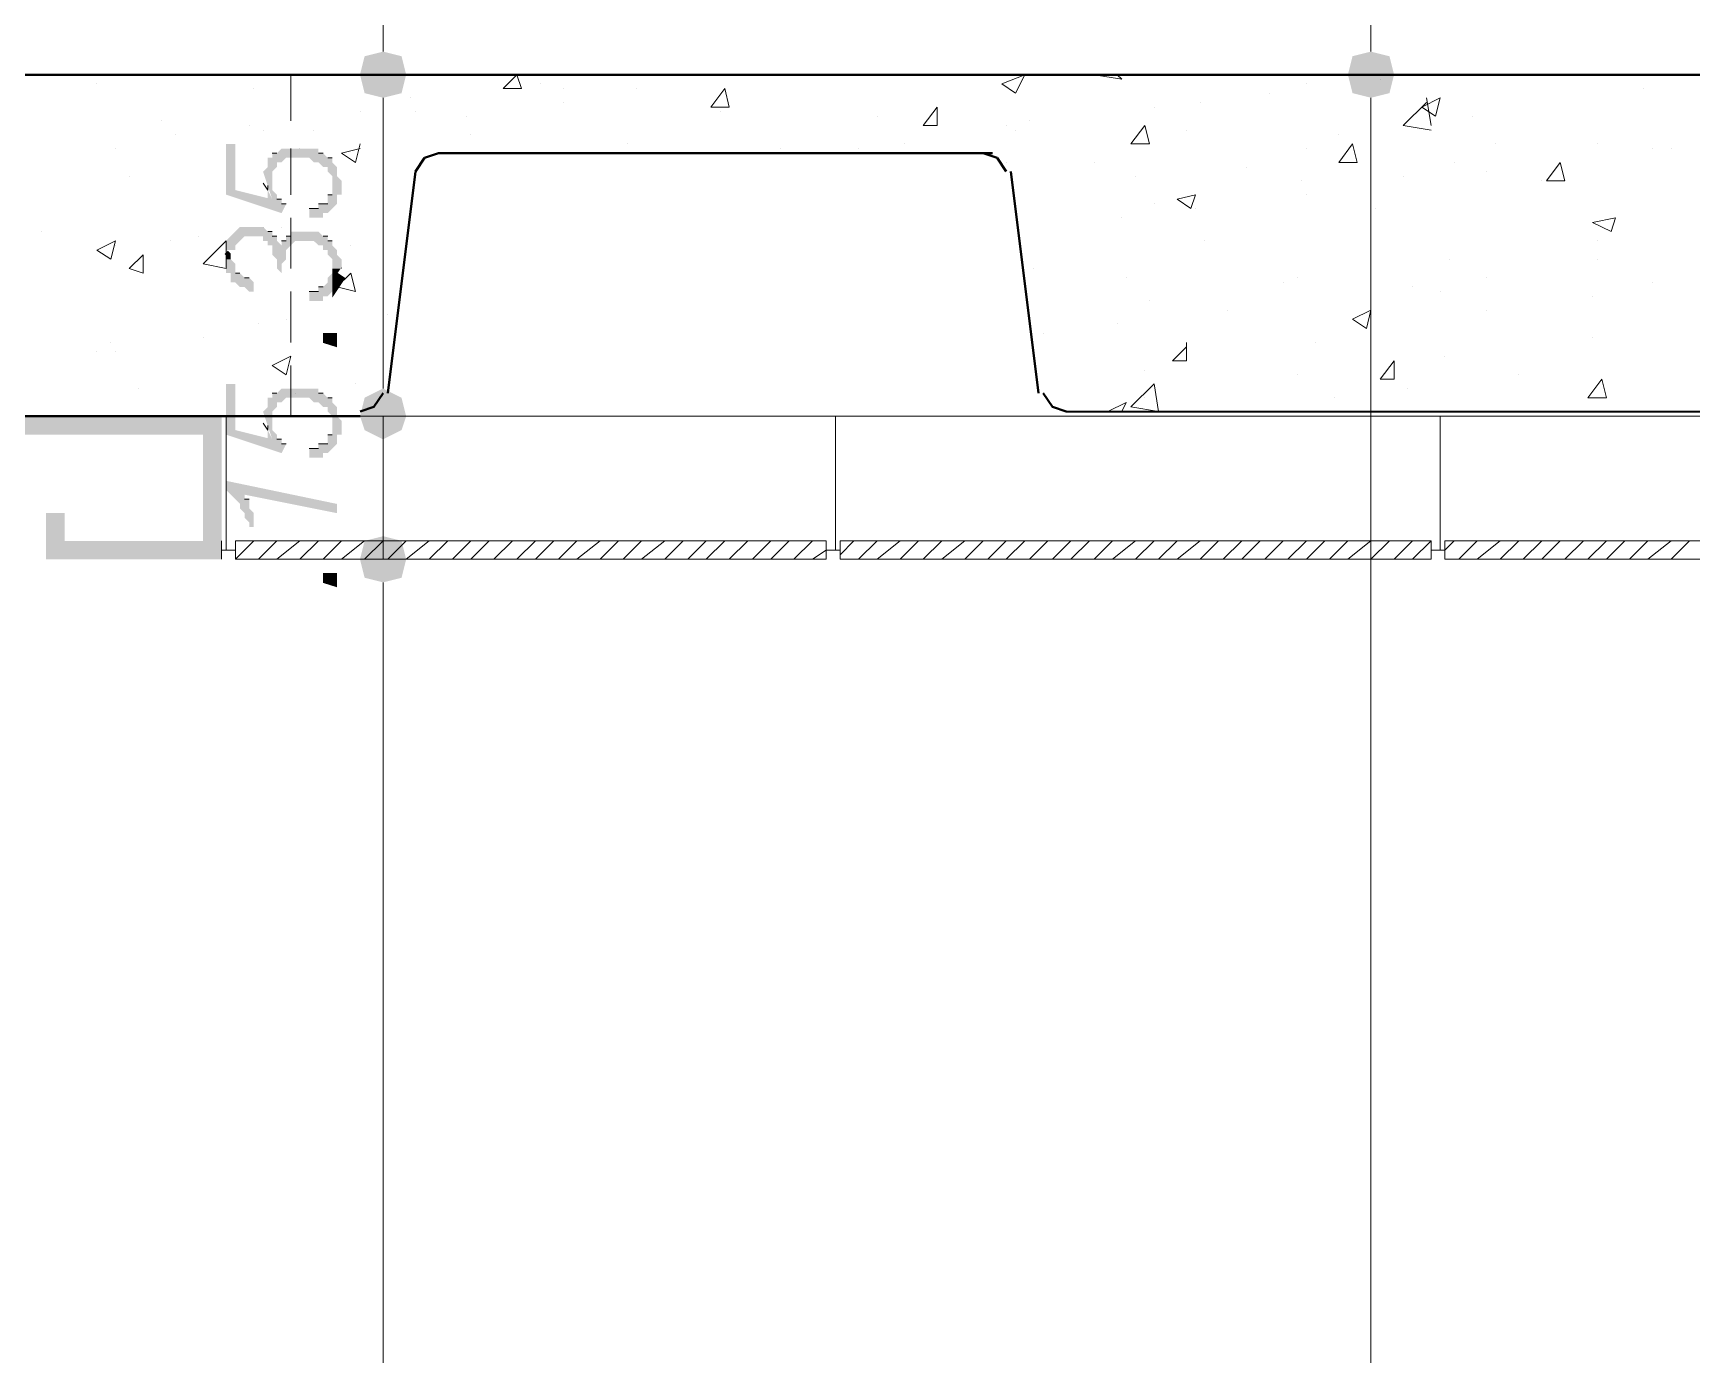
# Model space of a CAD drawing. Header units: millimetres. Extents: x 182 to 575, y -105 to 95.
# Drawn here: x 280.414 to 282.125, y 75.638 to 77.001 of the extents above; entities that cross this region are included whole.
import ezdxf

# ---------------------------------------------------------------- set-up
doc = ezdxf.new("R2010")
doc.units = ezdxf.units.MM
doc.header["$MEASUREMENT"] = 0
doc.layers.add('PDF_Geometry', color=7, linetype='Continuous')
doc.layers.add('PDF_Solid Fills', color=7, linetype='Continuous')

msp = doc.modelspace()

# ---------------------------------------------------------------- hatches: boundary and pattern name
at = {"layer": 'PDF_Solid Fills', "transparency": 33554559}
for points in [[(280.7563937726904, 76.93957688321996), (280.7754405980874, 76.93481677739985), (280.7944874499391, 76.93957688321996), (280.7992507832725, 76.95862370861681), (280.7944874499391, 76.9776737879819), (280.7754405980874, 76.98243389380198), (280.7563937726904, 76.9776737879819), (280.7516304393571, 76.95862370861681)], [(281.7754418943836, 76.93957688321996), (281.7944887462354, 76.93481677739985), (281.8135355716322, 76.93957688321996), (281.8182989049657, 76.95862370861681), (281.8135355716322, 76.9776737879819), (281.7944887462354, 76.98243389380198), (281.7754418943836, 76.9776737879819), (281.7706785610502, 76.95862370861681)], [(280.661156312373, 76.83005267687076), (280.6563929790397, 76.83957608956919), (280.6563929790397, 76.83124340766466), (280.6230593811561, 76.83957608956919), (280.6230593811561, 76.88719643348452), (280.6135359684577, 76.88719643348452), (280.6135359684577, 76.8348160102041), (280.6706797250714, 76.81576915835223), (280.6754398308915, 76.82529257105065), (280.6706797250714, 76.82529257105065), (280.6706797250714, 76.83005267687076), (280.6659164181931, 76.83005267687076), (280.6659164181931, 76.8348160102041), (280.661156312373, 76.83957608956919), (280.661156312373, 76.85862616893428), (280.6659164181931, 76.86338627475436), (280.6659164181931, 76.86814958163268), (280.6706797250714, 76.86814958163268), (280.6754398308915, 76.87290968745279), (280.6992499896216, 76.87290968745279), (280.704013322955, 76.86814958163268), (280.7087734287751, 76.86814958163268), (280.7135367356534, 76.86338627475436), (280.7182968414735, 76.86338627475436), (280.7182968414735, 76.85862616893428), (280.7230601748068, 76.85386283560092), (280.7230601748068, 76.8348160102041), (280.7182968414735, 76.8348160102041), (280.7182968414735, 76.82529257105065), (280.7087734287751, 76.82529257105065), (280.7087734287751, 76.82052926417234), (280.6992499896216, 76.82052926417234), (280.6992499896216, 76.8110058250189), (280.7135367356534, 76.8110058250189), (280.7135367356534, 76.81576915835223), (280.7182968414735, 76.81576915835223), (280.7230601748068, 76.82052926417234), (280.7278202541719, 76.82529257105065), (280.7278202541719, 76.8348160102041), (280.7325835875053, 76.8348160102041), (280.7325835875053, 76.84910275623585), (280.7278202541719, 76.85386283560092), (280.7278202541719, 76.86338627475436), (280.7230601748068, 76.86814958163268), (280.7230601748068, 76.87290968745279), (280.7182968414735, 76.87290968745279), (280.7135367356534, 76.87767302078612), (280.7087734287751, 76.87767302078612), (280.7087734287751, 76.88243310015119), (280.6706797250714, 76.88243310015119), (280.6659164181931, 76.87767302078612), (280.661156312373, 76.87767302078612), (280.661156312373, 76.87290968745279), (280.6563929790397, 76.87290968745279), (280.6563929790397, 76.86338627475436), (280.6516328996746, 76.85862616893428)], [(280.6325828203095, 76.73957854988666), (280.6373461536429, 76.7348152165533), (280.642106233008, 76.7348152165533), (280.642106233008, 76.74433865570674), (280.6373461536429, 76.74910196258506), (280.6325828203095, 76.74910196258506), (280.6278227144894, 76.75386206840517), (280.6230593811561, 76.75386206840517), (280.6230593811561, 76.76338548110357), (280.618299301791, 76.7681488144369), (280.6135359684577, 76.7681488144369), (280.6135359684577, 76.75386206840517), (280.618299301791, 76.75386206840517), (280.618299301791, 76.74433865570674), (280.6230593811561, 76.74433865570674), (280.6278227144894, 76.73957854988666)], [(280.7135367356534, 76.68243479327288), (280.7278202541719, 76.67767145993955), (280.7278202541719, 76.6919582059713), (280.7135367356534, 76.6919582059713)], [(280.661156312373, 76.58243402607712), (280.6563929790397, 76.59195743877552), (280.6563929790397, 76.58362475687102), (280.6230593811561, 76.59195743877552), (280.6230593811561, 76.63957778269088), (280.6135359684577, 76.63957778269088), (280.6135359684577, 76.58719733295544), (280.6706797250714, 76.56815050755858), (280.6754398308915, 76.57767392025698), (280.6706797250714, 76.57767392025698), (280.6706797250714, 76.58243402607712), (280.6659164181931, 76.58243402607712), (280.6659164181931, 76.58719733295544), (280.661156312373, 76.59195743877552), (280.661156312373, 76.61100751814061), (280.6659164181931, 76.61576759750568), (280.6659164181931, 76.62053093083904), (280.6706797250714, 76.62053093083904), (280.6754398308915, 76.62529103665912), (280.6992499896216, 76.62529103665912), (280.704013322955, 76.62053093083904), (280.7087734287751, 76.62053093083904), (280.7135367356534, 76.61576759750568), (280.7182968414735, 76.61576759750568), (280.7182968414735, 76.61100751814061), (280.7230601748068, 76.60624418480728), (280.7230601748068, 76.58719733295544), (280.7182968414735, 76.58719733295544), (280.7182968414735, 76.57767392025698), (280.7087734287751, 76.57767392025698), (280.7087734287751, 76.57291058692368), (280.6992499896216, 76.57291058692368), (280.6992499896216, 76.56338717422526), (280.7135367356534, 76.56338717422526), (280.7135367356534, 76.56815050755858), (280.7182968414735, 76.56815050755858), (280.7230601748068, 76.57291058692368), (280.7278202541719, 76.57767392025698), (280.7278202541719, 76.58719733295544), (280.7325835875053, 76.58719733295544), (280.7325835875053, 76.60148085147395), (280.7278202541719, 76.60624418480728), (280.7278202541719, 76.61576759750568), (280.7230601748068, 76.62053093083904), (280.7230601748068, 76.62529103665912), (280.7182968414735, 76.62529103665912), (280.7135367356534, 76.63005434353744), (280.7087734287751, 76.63005434353744), (280.7087734287751, 76.63481444935755), (280.6706797250714, 76.63481444935755), (280.6659164181931, 76.63005434353744), (280.661156312373, 76.63005434353744), (280.661156312373, 76.62529103665912), (280.6563929790397, 76.62529103665912), (280.6563929790397, 76.61576759750568), (280.6516328996746, 76.61100751814061)], [(280.7563937726904, 76.59195743877552), (280.7754405980874, 76.58243402607712), (280.7944874499391, 76.59195743877552), (280.7992507832725, 76.60624418480728), (280.7944874499391, 76.62529103665912), (280.7754405980874, 76.63481444935755), (280.7563937726904, 76.62529103665912), (280.7516304393571, 76.60624418480728)], [(280.2802032965, 76.58719733295544), (280.5897258097276, 76.58719733295544), (280.5897258097276, 76.47767315306123), (280.4468680054947, 76.47767315306123), (280.4468680054947, 76.5062434176115), (280.4278211800979, 76.5062434176115), (280.4278211800979, 76.45862630120936), (280.6087726351243, 76.45862630120936), (280.6087726351243, 76.60624418480728), (280.2802032965, 76.60624418480728)], [(280.6373461536429, 76.49195989909299), (280.642106233008, 76.49195989909299), (280.642106233008, 76.5062434176115), (280.6373461536429, 76.51100672448982), (280.6373461536429, 76.52053016364326), (280.6325828203095, 76.52053016364326), (280.6325828203095, 76.52529024300833), (280.7278202541719, 76.5062434176115), (280.7278202541719, 76.51576683030993), (280.6135359684577, 76.53957698904006), (280.6135359684577, 76.53005357634166), (280.6278227144894, 76.51576683030993), (280.6278227144894, 76.51100672448982), (280.6325828203095, 76.5062434176115), (280.6325828203095, 76.50148331179142), (280.6373461536429, 76.49671997845806)], [(280.7944874499391, 76.47767315306123), (280.7754405980874, 76.48243323242633), (280.7563937726904, 76.47767315306123), (280.7516304393571, 76.45862630120936), (280.7563937726904, 76.4395762218443), (280.7754405980874, 76.43481614247924), (280.7944874499391, 76.4395762218443), (280.7992507832725, 76.45862630120936)], [(280.7135367356534, 76.43481614247924), (280.7278202541719, 76.43005280914588), (280.7278202541719, 76.44433955517763), (280.7135367356534, 76.44433955517763)]]:
    msp.add_hatch(color=256, dxfattribs=at).paths.add_polyline_path(points)
h = msp.add_hatch(color=256, dxfattribs=at)
h.paths.add_polyline_path([(280.7135367356534, 76.7252918038549), (280.7135367356534, 76.73005513718823), (280.7182968414735, 76.73005513718823), (280.7230601748068, 76.7348152165533), (280.7230601748068, 76.75386206840517), (280.7182968414735, 76.74910196258506), (280.7182968414735, 76.74433865570674), (280.7135367356534, 76.73957854988666), (280.7087734287751, 76.73957854988666), (280.7087734287751, 76.7348152165533), (280.6992499896216, 76.7348152165533), (280.6992499896216, 76.7252918038549)])
h.paths.add_polyline_path([(280.6516328996746, 76.78719566628874), (280.6563929790397, 76.78719566628874), (280.6516328996746, 76.7919589996221)])
h.paths.add_polyline_path([(280.6563929790397, 76.78719566628874), (280.6563929790397, 76.78243556046863), (280.661156312373, 76.78243556046863)])
h.paths.add_polyline_path([(280.6706797250714, 76.76338548110357), (280.6659164181931, 76.7586254017385), (280.6706797250714, 76.75386206840517)])
h.paths.add_polyline_path([(280.7230601748068, 76.7681488144369), (280.7230601748068, 76.7586254017385), (280.7325835875053, 76.7586254017385), (280.7325835875053, 76.7681488144369), (280.7278202541719, 76.77291214777023), (280.7278202541719, 76.7776722271353), (280.7230601748068, 76.78243556046863), (280.7230601748068, 76.78719566628874), (280.7182968414735, 76.78719566628874), (280.7182968414735, 76.7919589996221), (280.7135367356534, 76.7919589996221), (280.7087734287751, 76.79671907898714), (280.6802031642249, 76.79671907898714), (280.6802031642249, 76.7919589996221), (280.6754398308915, 76.7919589996221), (280.6754398308915, 76.78719566628874), (280.6706797250714, 76.78719566628874), (280.6706797250714, 76.78243556046863), (280.6659164181931, 76.78719566628874), (280.6659164181931, 76.7919589996221), (280.661156312373, 76.7919589996221), (280.661156312373, 76.79671907898714), (280.6563929790397, 76.79671907898714), (280.6516328996746, 76.8014824123205), (280.6278227144894, 76.8014824123205), (280.6135359684577, 76.78719566628874), (280.6135359684577, 76.7776722271353), (280.6230593811561, 76.7776722271353), (280.6230593811561, 76.78243556046863), (280.6278227144894, 76.78719566628874), (280.6325828203095, 76.7919589996221), (280.6516328996746, 76.7919589996221), (280.661156312373, 76.78243556046863), (280.661156312373, 76.77291214777023), (280.6659164181931, 76.7681488144369), (280.6659164181931, 76.7586254017385), (280.6754398308915, 76.7681488144369), (280.6754398308915, 76.7776722271353), (280.6802031642249, 76.78243556046863), (280.6849632435899, 76.78719566628874), (280.704013322955, 76.78719566628874), (280.7087734287751, 76.78243556046863), (280.7135367356534, 76.78243556046863), (280.7135367356534, 76.7776722271353), (280.7182968414735, 76.7776722271353), (280.7182968414735, 76.77291214777023)])
h = msp.add_hatch(color=256, dxfattribs=at)
h.paths.add_polyline_path([(280.4477022065529, 76.23255421886813), (280.4427024148862, 76.23255421886813), (280.4477022065529, 76.23255421886813)], flags=0)
h.paths.add_polyline_path([(280.4427024148862, 76.23505327442368), (280.4477022065529, 76.23505327442368), (280.4427024148862, 76.23505327442368)], flags=0)
h.paths.add_polyline_path([(280.4477022065529, 76.23755231609034), (280.4427024148862, 76.23755231609034), (280.4477022065529, 76.23755231609034)], flags=0)
h.paths.add_polyline_path([(280.4402033593307, 76.24005476053479), (280.4452031509973, 76.24005476053479), (280.4402033593307, 76.24005476053479)], flags=0)
h.paths.add_polyline_path([(280.4452031509973, 76.24255381609035), (280.4402033593307, 76.24255381609035), (280.4452031509973, 76.24255381609035)], flags=0)
h = msp.add_hatch(color=256, dxfattribs=at)
h.paths.add_polyline_path([(280.4252022759973, 76.1375529966459), (280.432702817664, 76.1375529966459), (280.4252022759973, 76.1375529966459)], flags=0)
h.paths.add_polyline_path([(280.4202024843307, 76.13505395497924), (280.4377026093306, 76.13505395497924), (280.4202024843307, 76.13505395497924)], flags=0)
h.paths.add_polyline_path([(280.4377026093306, 76.13505395497924), (280.4202024843307, 76.13505395497924), (280.4377026093306, 76.13505395497924)], flags=0)
h.paths.add_polyline_path([(280.4202024843307, 76.13505395497924), (280.4377026093306, 76.13505395497924), (280.4202024843307, 76.13505395497924)], flags=0)

# ---------------------------------------------------------------- linework, layer by layer
at = {"layer": 'PDF_Geometry', "lineweight": 13}
for points in [[(281.7944887462354, 76.98243389380198), (281.7944887462354, 77.01100738586547), (281.7944887462354, 80.158625904384), (281.7944887462354, 80.18243608956917)], [(280.7754405980874, 76.98243389380198), (280.7754405980874, 77.01100738586547), (280.7754405980874, 79.65862526946336), (280.7754405980874, 79.68243542819351), (280.7754405980874, 79.65862526946336), (280.7754405980874, 79.61100492554803)], [(280.4802016033783, 76.95862370861681), (280.4278211800979, 76.95862370861681)], [(280.5563922118439, 76.95862370861681), (280.5040117621085, 76.95862370861681)], [(280.6278227144894, 76.95862370861681), (280.580202370574, 76.95862370861681)], [(280.6802031642249, 76.91100661866972), (280.6802031642249, 76.95862370861681), (280.6563929790397, 76.95862370861681)], [(280.8706780584047, 76.95862370861681), (280.6849632435899, 76.95862370861681), (280.9659154922672, 76.95862370861681)], [(280.7754405980874, 76.93481677739985), (280.7754405980874, 76.91100661866972), (280.7754405980874, 76.65862460808768), (280.7754405980874, 76.63481444935755), (280.7754405980874, 76.65862460808768), (280.7754405980874, 76.71100505782314)], [(281.7944887462354, 73.73481458163266), (281.7944887462354, 73.75862474036282), (281.7944887462354, 76.91100661866972), (281.7944887462354, 76.93481677739985)], [(280.661156312373, 76.87767302078612), (280.6659164181931, 76.87767302078612), (280.661156312373, 76.87767302078612)], [(280.6802031642249, 76.8348160102041), (280.6802031642249, 76.88243310015119)], [(280.7135367356534, 76.87767302078612), (280.7087734287751, 76.87767302078612), (280.7135367356534, 76.87767302078612)], [(280.7230601748068, 76.87290968745279), (280.7182968414735, 76.87290968745279), (280.7230601748068, 76.87290968745279)], [(280.6516328996746, 76.84672108956917), (280.6563946060238, 76.8395777165533), (280.6563946060238, 76.84433942290252)], [(280.6706797250714, 76.83005267687076), (280.6659164181931, 76.83005267687076), (280.6706797250714, 76.83005267687076)], [(280.6754398308915, 76.82529257105065), (280.6706797250714, 76.82529257105065), (280.6754398308915, 76.82529257105065)], [(280.7087734287751, 76.82529257105065), (280.7182968414735, 76.82529257105065), (280.7087734287751, 76.82529257105065)], [(280.7182968414735, 76.8348160102041), (280.7230601748068, 76.8348160102041), (280.7182968414735, 76.8348160102041)], [(280.6802031642249, 76.7586254017385), (280.6802031642249, 76.8110058250189)], [(280.6992499896216, 76.82052926417234), (280.7087734287751, 76.82052926417234), (280.6992499896216, 76.82052926417234)], [(280.661156312373, 76.79671907898714), (280.6563929790397, 76.79671907898714), (280.661156312373, 76.79671907898714)], [(280.6659164181931, 76.7919589996221), (280.661156312373, 76.7919589996221), (280.6659164181931, 76.7919589996221)], [(280.6754398308915, 76.7919589996221), (280.6802031642249, 76.7919589996221), (280.6754398308915, 76.7919589996221)], [(280.7182968414735, 76.7919589996221), (280.7135367356534, 76.7919589996221), (280.7182968414735, 76.7919589996221)], [(280.6706797250714, 76.78719566628874), (280.6754398308915, 76.78719566628874), (280.6706797250714, 76.78719566628874)], [(280.7230601748068, 76.78719566628874), (280.7182968414735, 76.78719566628874), (280.7230601748068, 76.78719566628874)], [(280.6278227144894, 76.75386206840517), (280.6230593811561, 76.75386206840517), (280.6278227144894, 76.75386206840517)], [(280.6373461536429, 76.74910196258506), (280.6325828203095, 76.74910196258506), (280.6373461536429, 76.74910196258506)], [(280.7087734287751, 76.73957854988666), (280.7135367356534, 76.73957854988666), (280.7087734287751, 76.73957854988666)], [(280.6802031642249, 76.68243479327288), (280.6802031642249, 76.7348152165533)], [(280.6992499896216, 76.7348152165533), (280.7087734287751, 76.7348152165533), (280.6992499896216, 76.7348152165533)], [(280.7278202541719, 76.67767145993955), (280.7135367356534, 76.68243479327288), (280.7278202541719, 76.67767145993955)], [(280.6563929790397, 76.60624418480728), (280.6802031642249, 76.60624418480728), (280.6802031642249, 76.65862460808768)], [(280.661156312373, 76.63005434353744), (280.6659164181931, 76.63005434353744), (280.661156312373, 76.63005434353744)], [(280.7135367356534, 76.63005434353744), (280.7087734287751, 76.63005434353744), (280.7135367356534, 76.63005434353744)], [(280.7230601748068, 76.62529103665912), (280.7182968414735, 76.62529103665912), (280.7230601748068, 76.62529103665912)], [(280.4278211800979, 76.60624418480728), (280.4802016033783, 76.60624418480728)], [(280.5040117621085, 76.60624418480728), (280.5563922118439, 76.60624418480728)], [(280.580202370574, 76.60624418480728), (280.6278227144894, 76.60624418480728)], [(280.6135359684577, 76.46814971390782), (280.6135359684577, 76.60624418480728)], [(280.704013322955, 76.60624418480728), (293.1516328996746, 76.60624418480728)], [(280.7754405980874, 76.45862630120936), (280.7754405980874, 76.60624418480728)], [(281.2421076615793, 76.46814971390782), (281.2421076615793, 76.60624418480728)], [(281.8659160213678, 76.46814971390782), (281.8659160213678, 76.60624418480728)], [(280.6516328996746, 76.5991008117914), (280.6563946060238, 76.59195743877552), (280.6563946060238, 76.59672077210885)], [(280.6706797250714, 76.58243402607712), (280.6659164181931, 76.58243402607712), (280.6706797250714, 76.58243402607712)], [(280.7182968414735, 76.58719733295544), (280.7230601748068, 76.58719733295544), (280.7182968414735, 76.58719733295544)], [(280.6754398308915, 76.57767392025698), (280.6706797250714, 76.57767392025698), (280.6754398308915, 76.57767392025698)], [(280.6992499896216, 76.57291058692368), (280.7087734287751, 76.57291058692368), (280.6992499896216, 76.57291058692368)], [(280.7087734287751, 76.57767392025698), (280.7182968414735, 76.57767392025698), (280.7087734287751, 76.57767392025698)], [(280.6373461536429, 76.52053016364326), (280.6325828203095, 76.52053016364326), (280.6373461536429, 76.52053016364326)], [(280.6087726351243, 76.45862630120936), (280.6087726351243, 76.47767315306123)], [(280.6087726351243, 76.46814971390782), (280.6230593811561, 76.46814971390782)], [(280.642106233008, 76.47767315306123), (280.6230593811561, 76.45862630120936), (280.6230593811561, 76.47767315306123)], [(280.6468695663413, 76.45862630120936), (280.6659164181931, 76.47767315306123)], [(280.6659164181931, 76.45862630120936), (280.6897265769232, 76.47767315306123)], [(280.6897265769232, 76.45862630120936), (280.7087734287751, 76.47767315306123)], [(280.7135367356534, 76.45862630120936), (280.7325835875053, 76.47767315306123)], [(280.7325835875053, 76.45862630120936), (280.7563937726904, 76.47767315306123)], [(280.7563937726904, 76.45862630120936), (280.7754405980874, 76.47767315306123)], [(280.7802039314206, 76.45862630120936), (280.7992507832725, 76.47767315306123)], [(280.7992507832725, 76.45862630120936), (280.8230609420027, 76.47767315306123)], [(280.8230609420027, 76.45862630120936), (280.8421077938544, 76.47767315306123)], [(280.8468678732195, 76.45862630120936), (280.8659179525847, 76.47767315306123)], [(280.8659179525847, 76.45862630120936), (280.8849648044365, 76.47767315306123)], [(280.8897281377699, 76.45862630120936), (280.9087749631666, 76.47767315306123)], [(280.9135350689867, 76.45862630120936), (280.9325851483519, 76.47767315306123)], [(280.9325851483519, 76.45862630120936), (280.9516319737486, 76.47767315306123)], [(280.9563920795688, 76.45862630120936), (280.9754421589338, 76.47767315306123)], [(280.9754421589338, 76.45862630120936), (280.9992490901508, 76.47767315306123)], [(280.9992490901508, 76.45862630120936), (281.0182991695158, 76.47767315306123)], [(281.023059275336, 76.45862630120936), (281.0421061007328, 76.47767315306123)], [(281.0421061007328, 76.45862630120936), (281.065916285918, 76.47767315306123)], [(281.065916285918, 76.45862630120936), (281.0849631113148, 76.47767315306123)], [(281.0897264446481, 76.45862630120936), (281.1087732965, 76.47767315306123)], [(281.1087732965, 76.45862630120936), (281.1278233758651, 76.47767315306123)], [(281.1325834552302, 76.45862630120936), (281.151630307082, 76.47767315306123)], [(281.1563936404153, 76.45862630120936), (281.1754404658121, 76.47767315306123)], [(281.1754404658121, 76.45862630120936), (281.194487317664, 76.47767315306123)], [(281.1992506509973, 76.45862630120936), (281.2182974763941, 76.47767315306123)], [(281.2182974763941, 76.45862630120936), (281.2325842488809, 76.46814971390782), (281.2468709949127, 76.46814971390782)], [(281.2325842488809, 76.45862630120936), (281.2325842488809, 76.47767315306123)], [(281.2468709949127, 76.45862630120936), (281.2468709949127, 76.47767315306123)], [(281.2468709949127, 76.4633864070295), (281.2611545134313, 76.47767315306123)], [(281.2659178203095, 76.45862630120936), (281.2849646721613, 76.47767315306123)], [(281.2849646721613, 76.45862630120936), (281.3087748308915, 76.47767315306123)], [(281.3087748308915, 76.45862630120936), (281.3278216827434, 76.47767315306123)], [(281.3325850160767, 76.45862630120936), (281.3516318679285, 76.47767315306123)], [(281.3516318679285, 76.45862630120936), (281.3754420266587, 76.47767315306123)], [(281.3754420266587, 76.45862630120936), (281.3944888785106, 76.47767315306123)], [(281.3992489578756, 76.45862630120936), (281.4182990372408, 76.47767315306123)], [(281.4182990372408, 76.45862630120936), (281.4373458890925, 76.47767315306123)], [(281.4421059684577, 76.45862630120936), (281.4611560478228, 76.47767315306123)], [(281.4659161536428, 76.45862630120936), (281.484966233008, 76.47767315306123)], [(281.484966233008, 76.45862630120936), (281.5040130584047, 76.47767315306123)], [(281.5087731642249, 76.45862630120936), (281.52782324359, 76.47767315306123)], [(281.52782324359, 76.45862630120936), (281.5516301748069, 76.47767315306123)], [(281.5516301748069, 76.45862630120936), (281.5706802541719, 76.47767315306123)], [(281.575440333537, 76.45862630120936), (281.5944871853889, 76.47767315306123)], [(281.5944871853889, 76.45862630120936), (281.6182973705741, 76.47767315306123)], [(281.6182973705741, 76.45862630120936), (281.6373441959709, 76.47767315306123)], [(281.6421075293042, 76.45862630120936), (281.6611543811562, 76.47767315306123)], [(281.6611543811562, 76.45862630120936), (281.6802012065529, 76.47767315306123)], [(281.6849645398862, 76.45862630120936), (281.704011391738, 76.47767315306123)], [(281.7087747250714, 76.45862630120936), (281.7278215504683, 76.47767315306123)], [(281.7278215504683, 76.45862630120936), (281.74686840232, 76.47767315306123)], [(281.7516317356534, 76.45862630120936), (281.7706785610502, 76.47767315306123)], [(281.7706785610502, 76.45862630120936), (281.7944887462354, 76.47767315306123)], [(281.7944887462354, 76.45862630120936), (281.8135355716322, 76.47767315306123)], [(281.8182989049657, 76.45862630120936), (281.8373457568174, 76.47767315306123)], [(281.8563926086694, 76.45862630120936), (281.8563926086694, 76.47767315306123), (281.8373457568174, 76.45862630120936)], [(281.8802027673995, 76.47767315306123), (281.8706793547011, 76.46814971390782), (281.8563926086694, 76.46814971390782)], [(281.8706793547011, 76.45862630120936), (281.8706793547011, 76.47767315306123)], [(281.8849661007329, 76.45862630120936), (281.9040129261296, 76.47767315306123)], [(281.9040129261296, 76.45862630120936), (281.9278231113148, 76.47767315306123)], [(281.9278231113148, 76.45862630120936), (281.9468699631667, 76.47767315306123)], [(281.9516300425317, 76.45862630120936), (281.9706801218967, 76.47767315306123)], [(281.9706801218967, 76.45862630120936), (281.9897269737487, 76.47767315306123)], [(281.9944870531137, 76.45862630120936), (282.0135371324789, 76.47767315306123)], [(282.0182972382989, 76.45862630120936), (282.0373440636957, 76.47767315306123)], [(282.0373440636957, 76.45862630120936), (282.0563941430609, 76.47767315306123)], [(282.0611542488809, 76.45862630120936), (282.0802043282461, 76.47767315306123)], [(282.0802043282461, 76.45862630120936), (282.1040112594629, 76.47767315306123)], [(282.1040112594629, 76.45862630120936), (282.1230613388281, 76.47767315306123)], [(280.7278202541719, 76.43005280914588), (280.7135367356534, 76.43481614247924), (280.7278202541719, 76.43005280914588)], [(280.7754405980874, 73.73481458163266), (280.7754405980874, 73.75862474036282), (280.7754405980874, 76.40624262396071), (280.7754405980874, 76.43481614247924), (280.7754405980874, 76.40624262396071), (280.7754405980874, 76.35862553401361)]]:
    msp.add_lwpolyline(points, dxfattribs=at)
at = {"layer": 'PDF_Geometry', "lineweight": 40}
for points in [[(292.9516313388281, 76.60624418480728), (293.4040116562884, 76.61100751814061), (293.4040116562884, 76.95862370861681), (280.6802031642249, 76.95862370861681), (280.3040134552301, 76.95862370861681), (280.3040134552301, 76.60624418480728), (280.6802031642249, 76.60624418480728), (280.7516304393571, 76.60624418480728)], [(280.7802039314206, 76.63005434353744), (280.8087741959709, 76.85862616893428), (280.8182976086692, 76.87290968745279), (280.832584354701, 76.87767302078612), (280.8421077938544, 76.87767302078612), (281.3944888785106, 76.87767302078612)], [(281.4182990372408, 76.85862616893428), (281.4087756245424, 76.87290968745279), (281.3944888785106, 76.87767302078612), (281.404012291209, 76.87767302078612)], [(281.4182990372408, 76.86814958163268), (281.4182990372408, 76.86814958163268)], [(281.4516326351243, 76.63005434353744), (281.4230591430609, 76.85862616893428)], [(280.6802031642249, 76.8110058250189), (280.6802031642249, 76.8110058250189)], [(280.7516304393571, 76.61100751814061), (280.7659171853888, 76.61576759750568), (280.7754405980874, 76.63005434353744)], [(281.4563927144894, 76.63005434353744), (281.4659161536428, 76.61576759750568), (281.4802028996745, 76.61100751814061), (292.2278222118439, 76.60624418480728)]]:
    msp.add_lwpolyline(points, dxfattribs=at)
at = {"layer": 'PDF_Geometry', "lineweight": 0}
for points in [[(280.4802016033783, 76.94910029591838), (280.4802016033783, 76.94910029591838)], [(280.642106233008, 76.94434019009827), (280.642106233008, 76.94434019009827)], [(280.9373452277169, 76.94910029591838), (280.9373452277169, 76.94910029591838)], [(280.961155412902, 76.94434019009827), (280.961155412902, 76.94434019009827)], [(281.0135358361826, 76.95862370861681), (281.0135358361826, 76.95862370861681)], [(281.0373460213677, 76.94434019009827), (281.0373460213677, 76.94434019009827)], [(281.5087731642249, 76.95862370861681), (281.5087731642249, 76.95862370861681)], [(281.5087731642249, 76.95862370861681), (281.5373466562884, 76.95386362925169), (281.532583322955, 76.95862370861681)], [(281.7278215504683, 76.94910029591838), (281.7278215504683, 76.94910029591838)], [(281.8040121589339, 76.95386362925169), (281.8040121589339, 76.95386362925169)], [(282.0754409949127, 76.94434019009827), (282.0754409949127, 76.94434019009827)], [(280.8040108626375, 76.93481677739985), (280.8040108626375, 76.93481677739985)], [(280.961155412902, 76.93005344406652), (280.961155412902, 76.93005344406652)], [(281.5706802541719, 76.92529336470145), (281.5706802541719, 76.92529336470145)], [(281.6182973705741, 76.93005344406652), (281.6182973705741, 76.93005344406652)], [(281.6897278732196, 76.93957688321996), (281.6897278732196, 76.93957688321996)], [(281.8563926086694, 76.90148317951625), (281.827822344119, 76.90624328533636), (281.8516325028492, 76.93005344406652)], [(281.8563926086694, 76.90624328533636), (281.8516325028492, 76.93481677739985)], [(280.5468687991455, 76.91100661866972), (280.5468687991455, 76.91100661866972)], [(280.7516304393571, 76.92053003136812), (280.7516304393571, 76.92053003136812)], [(280.8087741959709, 76.92053003136812), (280.8087741959709, 76.92053003136812)], [(280.8611546192513, 76.91576669803476), (280.8611546192513, 76.91576669803476)], [(281.1230600425317, 76.92053003136812), (281.1230600425317, 76.92053003136812)], [(281.2849646721613, 76.91576669803476), (281.2849646721613, 76.91576669803476)], [(281.4421059684577, 76.91100661866972), (281.4421059684577, 76.91100661866972)], [(281.8992496192513, 76.91576669803476), (281.8992496192513, 76.91576669803476)], [(280.5611555451773, 76.89671984618292), (280.5611555451773, 76.89671984618292)], [(280.6373461536429, 76.90624328533636), (280.6373461536429, 76.90624328533636)], [(280.6516328996746, 76.90148317951625), (280.6516328996746, 76.90148317951625)], [(280.704013322955, 76.90148317951625), (280.704013322955, 76.90148317951625)], [(280.8659179525847, 76.89671984618292), (280.8659179525847, 76.89671984618292)], [(281.4182990372408, 76.90624328533636), (281.4182990372408, 76.90624328533636)], [(281.4278224499391, 76.90148317951625), (281.4278224499391, 76.90148317951625)], [(281.6040138520556, 76.90148317951625), (281.6040138520556, 76.90148317951625)], [(281.7611551483518, 76.89671984618292), (281.7611551483518, 76.89671984618292)], [(280.4992516827433, 76.88243310015119), (280.4992516827433, 76.88243310015119)], [(280.6897265769232, 76.88243310015119), (280.6897265769232, 76.88243310015119)], [(280.7516304393571, 76.88719643348452), (280.7468703335371, 76.86814958163268), (280.7325835875053, 76.87767302078612), (280.7516304393571, 76.88243310015119)], [(281.0278225822142, 76.88719643348452), (281.0278225822142, 76.88719643348452)], [(281.1849639049657, 76.88243310015119), (281.1849639049657, 76.88243310015119)], [(281.2659178203095, 76.88243310015119), (281.2659178203095, 76.88243310015119)], [(281.3135349367117, 76.88719643348452), (281.3135349367117, 76.88719643348452)], [(281.7278215504683, 76.88243310015119), (281.7278215504683, 76.88243310015119)], [(281.9230597779815, 76.88719643348452), (281.9230597779815, 76.88719643348452)], [(282.0278206509973, 76.88719643348452), (282.0278206509973, 76.88719643348452)], [(282.0849644076111, 76.88243310015119), (282.0849644076111, 76.88243310015119)], [(282.1040112594629, 76.88243310015119), (282.1040112594629, 76.88243310015119)], [(281.5087731642249, 76.86814958163268), (281.5087731642249, 76.86814958163268)], [(281.6659176880344, 76.86338627475436), (281.6659176880344, 76.86338627475436)], [(281.8802027673995, 76.86814958163268), (281.8802027673995, 76.86814958163268)], [(281.913536365283, 76.85862616893428), (281.913536365283, 76.85862616893428)], [(281.9897269737487, 76.86814958163268), (281.9897269737487, 76.86814958163268)], [(280.5135352012618, 76.85386283560092), (280.5135352012618, 76.85386283560092)], [(281.5516301748069, 76.85386283560092), (281.5516301748069, 76.85386283560092)], [(281.7230614711032, 76.84910275623585), (281.7230614711032, 76.84910275623585)], [(281.827822344119, 76.85386283560092), (281.827822344119, 76.85386283560092)], [(281.9706801218967, 76.84910275623585), (281.9706801218967, 76.84910275623585)], [(281.9849636404153, 76.84910275623585), (281.9849636404153, 76.84910275623585)], [(281.5706802541719, 76.82529257105065), (281.5706802541719, 76.82529257105065)], [(281.7278215504683, 76.8348160102041), (281.7278215504683, 76.8348160102041)], [(281.5373466562884, 76.8110058250189), (281.5373466562884, 76.8110058250189)], [(281.613537264754, 76.82052926417234), (281.613537264754, 76.82052926417234)], [(281.7992488256004, 76.82052926417234), (281.7992488256004, 76.82052926417234)], [(280.4230610742778, 76.79671907898714), (280.4230610742778, 76.79671907898714)], [(280.5849657039074, 76.7919589996221), (280.5849657039074, 76.7919589996221)], [(280.6516328996746, 76.8014824123205), (280.6516328996746, 76.8014824123205)], [(280.6706797250714, 76.8014824123205), (280.6706797250714, 76.8014824123205)], [(280.4802016033783, 76.7776722271353), (280.4802016033783, 76.7776722271353)], [(280.4992516827433, 76.78243556046863), (280.4992516827433, 76.78243556046863)], [(280.5563922118439, 76.78719566628874), (280.5563922118439, 76.78719566628874)], [(280.7421070002037, 76.78243556046863), (280.7421070002037, 76.78243556046863)], [(281.6230606774524, 76.78719566628874), (281.6230606774524, 76.78719566628874)], [(282.0278206509973, 76.78719566628874), (282.0278206509973, 76.78719566628874)], [(281.446869301791, 76.7586254017385), (281.446869301791, 76.7586254017385)], [(281.875439434066, 76.7681488144369), (281.875439434066, 76.7681488144369)], [(282.0278206509973, 76.7681488144369), (282.0278206509973, 76.7681488144369)], [(281.5421067621085, 76.74910196258506), (281.5421067621085, 76.74910196258506)], [(281.704011391738, 76.74433865570674), (281.704011391738, 76.74433865570674)], [(281.7182981377698, 76.74910196258506), (281.7182981377698, 76.74910196258506)], [(281.8373457568174, 76.73957854988666), (281.8373457568174, 76.73957854988666)], [(281.913536365283, 76.74910196258506), (281.913536365283, 76.74910196258506)], [(282.0849644076111, 76.74433865570674), (282.0849644076111, 76.74433865570674)], [(281.5659169208386, 76.7252918038549), (281.5659169208386, 76.7252918038549)], [(281.8659160213678, 76.7348152165533), (281.8659160213678, 76.7348152165533)], [(282.0230605451773, 76.73005513718823), (282.0230605451773, 76.73005513718823)], [(280.6754398308915, 76.70624495200306), (280.6754398308915, 76.70624495200306)], [(280.7802039314206, 76.71100505782314), (280.7802039314206, 76.71100505782314)], [(281.6468708626376, 76.71576839115647), (281.6468708626376, 76.71576839115647)], [(281.913536365283, 76.71576839115647), (281.913536365283, 76.71576839115647)], [(280.5897258097276, 76.6871981266062), (280.5897258097276, 76.6871981266062)], [(280.6468695663413, 76.70148164512474), (280.6468695663413, 76.70148164512474)], [(281.4563927144894, 76.6919582059713), (281.4563927144894, 76.6919582059713)], [(281.532583322955, 76.70148164512474), (281.532583322955, 76.70148164512474)], [(282.0230605451773, 76.6871981266062), (282.0230605451773, 76.6871981266062)], [(280.4802016033783, 76.67291138057448), (280.4802016033783, 76.67291138057448)], [(280.4944883494101, 76.68243479327288), (280.4944883494101, 76.68243479327288)], [(280.4992516827433, 76.67291138057448), (280.4992516827433, 76.67291138057448)], [(281.6040138520556, 76.68243479327288), (281.6040138520556, 76.663387941421), (281.5897271060238, 76.663387941421), (281.6040138520556, 76.67767145993955)], [(281.7373449896216, 76.68243479327288), (281.7373449896216, 76.68243479327288)], [(281.8706793547011, 76.66814804724112), (281.8706793547011, 76.66814804724112)], [(281.5611535875053, 76.65386452872261), (281.5611535875053, 76.65386452872261)], [(280.5230586139604, 76.63481444935755), (280.5230586139604, 76.63481444935755)], [(280.7468703335371, 76.63957778269088), (280.7468703335371, 76.63957778269088)], [(281.7182981377698, 76.64910119538928), (281.7182981377698, 76.64910119538928)], [(281.8325824234842, 76.63481444935755), (281.8325824234842, 76.63481444935755)], [(281.9468699631667, 76.64910119538928), (281.9468699631667, 76.64910119538928)], [(280.6849632435899, 76.63005434353744), (280.6849632435899, 76.63005434353744)], [(281.5230599102566, 76.61100751814061), (281.5421067621085, 76.62053093083904), (281.5373466562884, 76.61100751814061)], [(281.5611535875053, 76.62529103665912), (281.5611535875053, 76.62529103665912)], [(281.7563918150184, 76.62529103665912), (281.7563918150184, 76.62529103665912)], [(281.5230599102566, 76.61100751814061), (281.5230599102566, 76.61100751814061)]]:
    msp.add_lwpolyline(points, dxfattribs=at)
for points in [[(280.9135350689867, 76.95862370861681), (280.9182984023201, 76.94434019009827), (280.8992515504683, 76.94434019009827)], [(281.1278233758651, 76.94434019009827), (281.1325834552302, 76.92529336470145), (281.1135366298333, 76.92529336470145)], [(281.4373458890925, 76.95862370861681), (281.4278224499391, 76.93957688321996), (281.4135357039073, 76.94910029591838)], [(281.3468685345952, 76.92529336470145), (281.3468685345952, 76.90624328533636), (281.3325850160767, 76.90624328533636)], [(281.8659160213678, 76.93481677739985), (281.8611559155476, 76.91576669803476), (281.8468691695159, 76.92529336470145)], [(281.5611535875053, 76.90624328533636), (281.5659169208386, 76.88719643348452), (281.5468700689868, 76.88719643348452)], [(281.7754418943836, 76.88719643348452), (281.7802020002038, 76.86814958163268), (281.7611551483518, 76.86814958163268)], [(281.9897269737487, 76.86814958163268), (281.9944870531137, 76.84910275623585), (281.9754402277169, 76.84910275623585)], [(281.613537264754, 76.8348160102041), (281.6087739314206, 76.82052926417234), (281.5944871853889, 76.83005267687076)], [(282.0468707303623, 76.8110058250189), (282.0421073970291, 76.79671907898714), (282.0230605451773, 76.80624574565383)], [(280.4992516827433, 76.78719566628874), (280.4944883494101, 76.7681488144369), (280.4802016033783, 76.7776722271353)], [(280.5278219472936, 76.77291214777023), (280.5278219472936, 76.75386206840517), (280.5135352012618, 76.7586254017385)], [(280.6135359684577, 76.7586254017385), (280.5897258097276, 76.76338548110357), (280.6135359684577, 76.78719566628874)], [(280.7421070002037, 76.75386206840517), (280.7468703335371, 76.7348152165533), (280.7278202541719, 76.73957854988666)], [(281.7944887462354, 76.71576839115647), (281.7897254129022, 76.6967215393046), (281.7754418943836, 76.70624495200306)], [(280.6802031642249, 76.66814804724112), (280.6754398308915, 76.64910119538928), (280.661156312373, 76.65862460808768)], [(281.8182989049657, 76.663387941421), (281.8182989049657, 76.64433786205595), (281.8040121589339, 76.64433786205595)], [(281.575440333537, 76.61100751814061), (281.5468700689868, 76.61576759750568), (281.5706802541719, 76.63957778269088)], [(282.0325839843306, 76.64433786205595), (282.0373440636957, 76.62529103665912), (282.0182972382989, 76.62529103665912)]]:
    msp.add_lwpolyline(points, close=True, dxfattribs=at)
at = {"layer": 'PDF_Geometry', "lineweight": 13}
for points in [[(281.8849661007329, 76.95862370861681), (280.9182984023201, 76.95862370861681)], [(280.6849632435899, 76.60624418480728), (280.8563945398862, 76.60624418480728)], [(280.6230593811561, 76.47767315306123), (281.2325842488809, 76.47767315306123), (281.2325842488809, 76.45862630120936), (280.6230593811561, 76.45862630120936)], [(281.8563926086694, 76.47767315306123), (281.2468709949127, 76.47767315306123), (281.2468709949127, 76.45862630120936), (281.8563926086694, 76.45862630120936)], [(281.8706793547011, 76.47767315306123), (282.4802041959709, 76.47767315306123), (282.4802041959709, 76.45862630120936), (281.8706793547011, 76.45862630120936)], [(280.6849632435899, 76.45862630120936), (280.8754413917381, 76.45862630120936)]]:
    msp.add_lwpolyline(points, close=True, dxfattribs=at)
for points, const_width in [([(280.6159176351243, 76.7681488144369), (280.6159176351243, 76.77291214777023), (280.6135359684577, 76.77529218745278)], 0.004763333333332163), ([(280.7325835875053, 76.7514820154951), (280.727821881156, 76.74433864247922), (280.727821881156, 76.7586254017385)], 0.009523412698411806)]:
    msp.add_lwpolyline(points, dxfattribs=dict(at, const_width=const_width))
at = {"layer": 'PDF_Solid Fills', "transparency": 33554559}
msp.add_solid([(280.7278202541719, 76.74433865570674), (280.7278202541719, 76.73957854988666), (280.7230601748068, 76.7348152165533)], dxfattribs=at)

doc.saveas('drawing.dxf')
